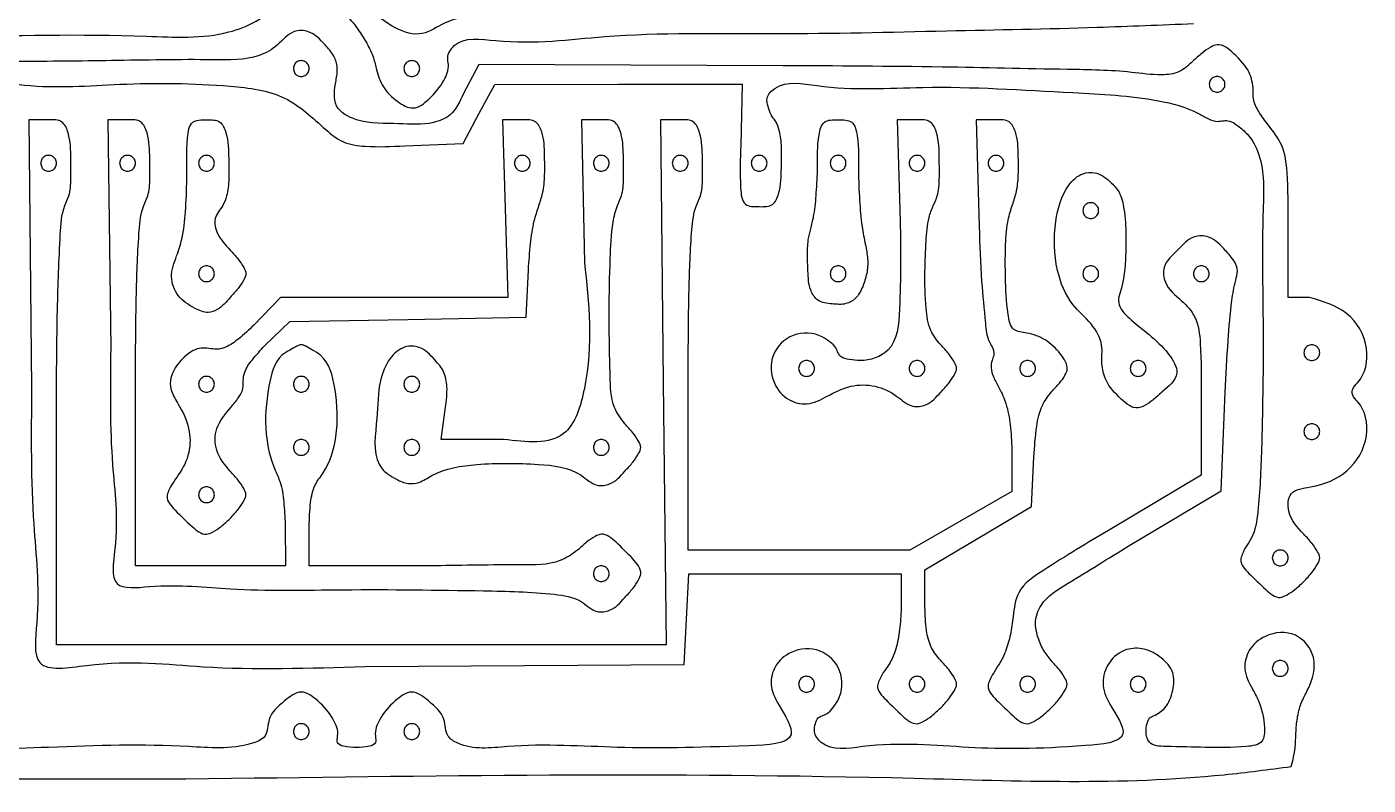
# Model space of a CAD drawing. Extents: x 0.1 to 3.37, y 0.16 to 2.4.
# Drawn here: x 1.481 to 3.368, y 0.164 to 1.232 of the extents above; entities that cross this region are included whole.
import ezdxf

# ---------------------------------------------------------------- set-up
doc = ezdxf.new("R2010")
doc.units = 0
doc.layers.get('0').update_dxf_attribs({"linetype": 'CONTINUOUS'})

msp = doc.modelspace()

# ---------------------------------------------------------------- linework, layer by layer
at = {"color": 7}
for points in [[(1.855702, 1.173224), (1.855702, 1.173224)], [(2.011258, 1.173224), (2.011258, 1.173224)], [(2.544616, 1.177148), (2.116863, 1.178779), (2.094616, 1.137142)], [(2.012408, 1.064371), (2.094591, 1.067668), (2.116813, 1.109305), (2.139035, 1.150941), (2.313292, 1.150975), (2.487549, 1.151008), (2.485514, 1.064897)], [(3.144591, 1.151001), (3.144591, 1.151001)], [(1.511258, 1.101001), (1.48348, 1.101001), (1.487272, 0.723224)], [(2.400147, 1.101001), (2.372369, 1.101001), (2.376371, 0.731557), (2.380373, 0.362112), (1.951371, 0.362112), (1.522369, 0.362112), (1.522369, 0.665446)], [(1.622369, 1.101001), (1.594591, 1.101001), (1.598605, 0.778779)], [(2.177924, 1.101001), (2.150147, 1.101001), (2.153921, 0.976001), (2.157696, 0.851001), (1.997767, 0.851001), (1.837839, 0.851001), (1.799898, 0.811856)], [(2.289035, 1.101001), (2.261258, 1.101001), (2.265473, 0.900375)], [(2.73348, 1.101001), (2.705702, 1.101001), (2.709786, 0.958266)], [(2.844591, 1.101001), (2.816813, 1.101001), (2.820845, 0.951001)], [(1.500147, 1.03989), (1.500147, 1.03989)], [(1.611258, 1.03989), (1.611258, 1.03989)], [(1.722369, 1.03989), (1.722369, 1.03989)], [(2.166813, 1.03989), (2.166813, 1.03989)], [(2.277924, 1.03989), (2.277924, 1.03989)], [(2.389035, 1.03989), (2.389035, 1.03989)], [(2.500147, 1.03989), (2.500147, 1.03989)], [(2.611258, 1.03989), (2.611258, 1.03989)], [(2.722369, 1.03989), (2.722369, 1.03989)], [(2.83348, 1.03989), (2.83348, 1.03989)], [(2.966813, 0.973224), (2.966813, 0.973224)], [(3.285542, 0.851001), (3.255702, 0.851001), (3.255702, 0.955704)], [(1.815106, 0.782681), (1.850561, 0.817044), (2.01702, 0.820134), (2.18348, 0.823224), (2.186445, 0.88989)], [(1.722369, 0.884335), (1.722369, 0.884335)], [(2.611258, 0.884335), (2.611258, 0.884335)], [(2.966813, 0.884335), (2.966813, 0.884335)], [(3.122369, 0.884335), (3.122369, 0.884335)], [(1.766813, 0.851001), (1.766813, 0.851001)], [(2.657018, 0.86612), (2.657018, 0.86612)], [(3.277924, 0.773224), (3.277924, 0.773224)], [(2.566813, 0.751001), (2.566813, 0.751001)], [(2.722369, 0.751001), (2.722369, 0.751001)], [(2.877924, 0.751001), (2.877924, 0.751001)], [(3.03348, 0.751001), (3.03348, 0.751001)], [(1.844238, 0.531557), (1.844591, 0.473224), (1.739035, 0.473224), (1.63348, 0.473224), (1.63348, 0.721001)], [(1.722369, 0.728779), (1.722369, 0.728779)], [(1.855702, 0.728779), (1.855702, 0.728779)], [(2.011258, 0.728779), (2.011258, 0.728779)], [(2.866813, 0.637092), (2.866813, 0.577957), (2.795083, 0.536701), (2.723353, 0.495446), (2.567305, 0.495446), (2.411258, 0.495446), (2.411258, 0.732112)], [(2.766813, 0.717668), (2.766813, 0.717668)], [(3.030702, 0.501078), (3.161258, 0.578779), (3.167141, 0.717668)], [(3.077924, 0.717668), (3.077924, 0.717668)], [(3.13348, 0.710762), (3.13348, 0.600848), (3.002924, 0.523147)], [(2.151566, 0.651001), (2.063887, 0.651001), (2.069974, 0.696378)], [(3.277924, 0.662112), (3.277924, 0.662112)], [(1.855702, 0.63989), (1.855702, 0.63989)], [(2.011258, 0.63989), (2.011258, 0.63989)], [(2.277924, 0.63989), (2.277924, 0.63989)], [(2.7446, 0.41489), (2.744609, 0.467668), (2.8196, 0.512112), (2.894591, 0.556557), (2.897913, 0.626546)], [(2.322369, 0.606557), (2.322369, 0.606557)], [(1.722369, 0.573224), (1.722369, 0.573224)], [(1.766814, 0.53989), (1.766813, 0.53989)], [(2.055702, 0.473224), (1.877924, 0.473224), (1.877924, 0.528779)], [(3.23348, 0.484335), (3.23348, 0.484335)], [(1.956386, 0.331429), (2.405702, 0.334335), (2.409034, 0.398224), (2.412367, 0.462112), (2.561812, 0.462112), (2.711258, 0.462112), (2.710904, 0.409335)], [(2.277924, 0.462112), (2.277924, 0.462112)], [(3.277924, 0.451001), (3.277924, 0.451001)], [(2.322369, 0.428779), (2.322369, 0.428779)], [(3.23348, 0.328779), (3.23348, 0.328779)], [(2.566813, 0.306557), (2.566813, 0.306557)], [(2.722369, 0.306557), (2.722369, 0.306557)], [(2.877924, 0.306557), (2.877924, 0.306557)], [(3.03348, 0.306557), (3.03348, 0.306557)], [(0.155702, 0.274397), (0.155702, 0.173224), (1.704513, 0.173224)], [(2.766813, 0.273224), (2.766813, 0.273224)], [(2.922369, 0.273223), (2.922369, 0.273224)], [(1.855702, 0.23989), (1.855702, 0.23989)], [(2.011258, 0.23989), (2.011258, 0.23989)], [(3.260069, 0.190799), (3.260069, 0.190799)]]:
    msp.add_lwpolyline(points, dxfattribs=at)
for points, knots in [([(2.711258, 2.257853), (2.71125, 2.242803), (2.711239, 2.220333), (2.707206, 2.188417), (2.689072, 2.180864), (2.674784, 2.176779), (2.667136, 2.16353), (2.668515, 2.148443), (2.672155, 2.128972), (2.700792, 2.122234), (2.73348, 2.123892), (2.766167, 2.122234), (2.794805, 2.128972), (2.798445, 2.148443), (2.799824, 2.16353), (2.792175, 2.176779), (2.777882, 2.180867), (2.759659, 2.188448), (2.755943, 2.220887), (2.753503, 2.267863), (2.768542, 2.343993), (2.665484, 2.385956), (2.560641, 2.369314), (2.450694, 2.374376), (2.379584, 2.376017), (2.340875, 2.387654), (2.322089, 2.403543), (2.300418, 2.40354), (2.26917, 2.377209), (2.127528, 2.382869), (1.78343, 2.367535), (1.283146, 2.366607), (0.736053, 2.394489), (0.429649, 2.32897), (0.185307, 2.409662), (0.149823, 2.301597), (0.162627, 2.144038), (0.147833, 1.771715), (0.151596, 1.357832), (0.151747, 1.033303), (0.143469, 0.919187), (0.12583, 0.892392), (0.12722, 0.87237), (0.142845, 0.85065), (0.157404, 0.81808), (0.152835, 0.773252), (0.131041, 0.741015), (0.1108, 0.716836), (0.102126, 0.694549), (0.10508, 0.674821), (0.109267, 0.657064), (0.111316, 0.640953), (0.111842, 0.625781), (0.110885, 0.610113), (0.1107, 0.592515), (0.110477, 0.573224), (0.1107, 0.553933), (0.110885, 0.536335), (0.111842, 0.520667), (0.111316, 0.505494), (0.109266, 0.489384), (0.105082, 0.471629), (0.102114, 0.45189), (0.110861, 0.429646), (0.128221, 0.408211), (0.149735, 0.381358), (0.156142, 0.333073), (0.155874, 0.297362), (0.155702, 0.274397)], [0, 0, 0, 0, 0.046565, 0.069525, 0.086763, 0.101114, 0.11312, 0.12866, 0.146768, 0.16627, 0.207011, 0.247753, 0.267255, 0.285363, 0.300902, 0.312909, 0.327259, 0.344524, 0.36766, 0.41474, 0.497278, 0.556793, 0.704974, 0.821322, 0.884682, 0.91787, 0.940531, 0.955707, 0.978391, 1.057791, 1.355222, 2.038571, 2.560849, 2.938208, 3.088981, 3.122773, 3.255657, 3.566821, 4.236132, 4.493101, 4.550837, 4.57081, 4.586193, 4.607483, 4.650012, 4.690452, 4.736309, 4.764385, 4.785282, 4.805446, 4.82287, 4.840273, 4.853994, 4.868367, 4.887331, 4.906787, 4.926242, 4.945207, 4.959579, 4.973301, 4.990703, 5.008127, 5.028292, 5.049189, 5.077263, 5.111472, 5.149938, 5.219239, 5.219239, 5.219239, 5.219239]), ([(2.28538, 1.251001), (2.245575, 1.250541), (2.182628, 1.249813), (2.109507, 1.249043), (2.066094, 1.238521), (2.037346, 1.216307), (1.995106, 1.229177), (1.965374, 1.254833), (1.94227, 1.283802), (1.90917, 1.296175), (1.874027, 1.295433), (1.840249, 1.294894), (1.811844, 1.288972), (1.793484, 1.271477), (1.76393, 1.250929), (1.691939, 1.253316), (1.63318, 1.251943), (1.592869, 1.251001)], [0, 0, 0, 0, 0.119595, 0.189126, 0.218194, 0.252839, 0.290833, 0.337273, 0.371715, 0.399345, 0.439566, 0.476161, 0.50166, 0.523431, 0.551089, 0.607207, 0.729834, 0.729834, 0.729834, 0.729834]), ([(1.37087, 1.217668), (1.463074, 1.219877), (1.593805, 1.223009), (1.741577, 1.214043), (1.798821, 1.235958), (1.823852, 1.253492), (1.849362, 1.260368), (1.877279, 1.262645), (1.904707, 1.261994), (1.930109, 1.250203), (1.945919, 1.230195), (1.959054, 1.209323), (1.968759, 1.19021), (1.972852, 1.16871), (1.9814, 1.145519), (1.999818, 1.127213), (2.025348, 1.112458), (2.049839, 1.132238), (2.066772, 1.152094), (2.075744, 1.174147), (2.071918, 1.188274), (2.075439, 1.197888), (2.092424, 1.219047), (2.178463, 1.204428), (2.319149, 1.22551), (2.535735, 1.220395), (2.76527, 1.226316), (2.961642, 1.229879), (3.077189, 1.234666), (3.122369, 1.236538)], [0, 0, 0, 0, 0.278169, 0.394402, 0.435396, 0.459224, 0.485455, 0.513255, 0.543487, 0.566524, 0.594616, 0.618315, 0.640948, 0.658098, 0.683975, 0.713056, 0.736748, 0.76198, 0.795618, 0.818921, 0.828125, 0.838159, 0.848285, 0.907269, 1.060383, 1.300959, 1.542197, 1.753522, 1.889208, 1.889208, 1.889208, 1.889208]), ([(2.094616, 1.137142), (2.089754, 1.12624), (2.081203, 1.107066), (2.045422, 1.092695), (2.000243, 1.096972), (1.953707, 1.094065), (1.909312, 1.117488), (1.914698, 1.150925), (1.918968, 1.173944), (1.913071, 1.192345), (1.898134, 1.208777), (1.881627, 1.227033), (1.85197, 1.227473), (1.834665, 1.204711), (1.797594, 1.184305), (1.715674, 1.186605), (1.605209, 1.184138), (1.488741, 1.182974), (1.420125, 1.183074), (1.378776, 1.17283), (1.379866, 1.142355), (1.375294, 1.11013), (1.374671, 1.060172), (1.372473, 1.020945), (1.376097, 0.978579), (1.400091, 0.978951), (1.420403, 0.978298), (1.431138, 1.003722), (1.431175, 1.030477), (1.43208, 1.060428), (1.430073, 1.082894), (1.4244, 1.098481), (1.416086, 1.108014), (1.412945, 1.119043), (1.408945, 1.133191), (1.432216, 1.156221), (1.505689, 1.143739), (1.618048, 1.153512), (1.740145, 1.152601), (1.845514, 1.139721), (1.889902, 1.096677), (1.924827, 1.067266), (1.96492, 1.062042), (1.993979, 1.063467), (2.012408, 1.064371)], [0, 0, 0, 0, 0.03433, 0.060379, 0.108847, 0.168739, 0.20278, 0.238559, 0.256854, 0.273854, 0.29369, 0.323787, 0.343544, 0.373493, 0.403543, 0.468055, 0.61145, 0.741965, 0.808119, 0.830967, 0.850921, 0.887956, 0.934159, 0.995281, 1.019153, 1.038782, 1.057703, 1.075155, 1.1115, 1.14048, 1.164419, 1.178872, 1.189384, 1.201562, 1.213361, 1.230533, 1.286056, 1.420485, 1.575779, 1.654137, 1.726914, 1.756329, 1.788448, 1.844129, 1.844129, 1.844129, 1.844129]), ([(3.255702, 0.955704), (3.255797, 0.979369), (3.255945, 1.016001), (3.250336, 1.065236), (3.229581, 1.090784), (3.214961, 1.111068), (3.205753, 1.128154), (3.207292, 1.147391), (3.20148, 1.171758), (3.182547, 1.191886), (3.161382, 1.20999), (3.144952, 1.202777), (3.133691, 1.194744), (3.119895, 1.18201), (3.103113, 1.166218), (3.071374, 1.162975), (3.019672, 1.170856), (2.916125, 1.172184), (2.752871, 1.176174), (2.619346, 1.176799), (2.544616, 1.177148)], [0, 0, 0, 0, 0.071495, 0.110676, 0.144173, 0.167462, 0.18685, 0.199907, 0.224557, 0.258642, 0.285461, 0.294794, 0.309671, 0.327303, 0.351307, 0.376451, 0.418842, 0.509244, 0.685553, 0.909644, 0.909644, 0.909644, 0.909644]), ([(1.855702, 1.173224), (1.856011, 1.175178), (1.85662, 1.179036), (1.861039, 1.183278), (1.866803, 1.18487), (1.872628, 1.183278), (1.876867, 1.179036), (1.87846, 1.173224), (1.876867, 1.167412), (1.872628, 1.163169), (1.866803, 1.161577), (1.861039, 1.163169), (1.85662, 1.167412), (1.856011, 1.171269), (1.855702, 1.173224)], [0, 0, 0, 0, 0.0058, 0.011445, 0.017245, 0.023046, 0.028691, 0.034491, 0.040291, 0.045936, 0.051736, 0.057537, 0.063182, 0.068982, 0.068982, 0.068982, 0.068982]), ([(2.011258, 1.173224), (2.011566, 1.175178), (2.012175, 1.179036), (2.016595, 1.183278), (2.022358, 1.18487), (2.028183, 1.183278), (2.032423, 1.179036), (2.034016, 1.173224), (2.032423, 1.167412), (2.028183, 1.163169), (2.022358, 1.161577), (2.016595, 1.163169), (2.012175, 1.167412), (2.011566, 1.171269), (2.011258, 1.173224)], [0, 0, 0, 0, 0.0058, 0.011445, 0.017245, 0.023046, 0.028691, 0.034491, 0.040291, 0.045936, 0.051736, 0.057537, 0.063182, 0.068982, 0.068982, 0.068982, 0.068982]), ([(2.485514, 1.064897), (2.484677, 1.046169), (2.483511, 1.020097), (2.487339, 0.978558), (2.511211, 0.978965), (2.531514, 0.978303), (2.54225, 1.00373), (2.542287, 1.030485), (2.543189, 1.060433), (2.541189, 1.082905), (2.535495, 1.098495), (2.527172, 1.108105), (2.524054, 1.119293), (2.520039, 1.133626), (2.544344, 1.158081), (2.625273, 1.140509), (2.760881, 1.151297), (2.922953, 1.140147), (3.052623, 1.134597), (3.117358, 1.117719), (3.142427, 1.102684), (3.154665, 1.097861), (3.164575, 1.099991), (3.175106, 1.09999), (3.186354, 1.09172), (3.202909, 1.077986), (3.223426, 1.038663), (3.217962, 0.93967), (3.221741, 0.803078), (3.219249, 0.65994), (3.215772, 0.566534), (3.209234, 0.51856), (3.196432, 0.500955), (3.19157, 0.490819), (3.186475, 0.476905), (3.204096, 0.458706), (3.220535, 0.443037), (3.240047, 0.425715), (3.255116, 0.432422), (3.266058, 0.440024), (3.27376, 0.447149), (3.277924, 0.451001)], [0, 0, 0, 0, 0.060098, 0.08366, 0.103269, 0.12219, 0.139642, 0.175987, 0.204967, 0.228906, 0.243358, 0.253917, 0.266243, 0.278265, 0.295644, 0.355319, 0.504486, 0.715308, 0.836282, 0.895574, 0.911518, 0.924707, 0.933236, 0.941521, 0.955429, 0.973261, 1.006483, 1.082925, 1.263508, 1.420941, 1.509447, 1.547227, 1.56158, 1.573798, 1.581433, 1.603914, 1.636888, 1.659899, 1.669062, 1.683454, 1.700395, 1.700395, 1.700395, 1.700395]), ([(3.144591, 1.151001), (3.1449, 1.152956), (3.145508, 1.156813), (3.149928, 1.161056), (3.155692, 1.162648), (3.161517, 1.161056), (3.165756, 1.156813), (3.167349, 1.151001), (3.165756, 1.145189), (3.161517, 1.140947), (3.155692, 1.139355), (3.149928, 1.140947), (3.145508, 1.145189), (3.1449, 1.149047), (3.144591, 1.151001)], [0, 0, 0, 0, 0.0058, 0.011445, 0.017245, 0.023046, 0.028691, 0.034491, 0.040291, 0.045936, 0.051736, 0.057537, 0.063182, 0.068982, 0.068982, 0.068982, 0.068982]), ([(1.522369, 0.665446), (1.522393, 0.72171), (1.522433, 0.813345), (1.52634, 0.917622), (1.529458, 0.972611), (1.541843, 0.996574), (1.54293, 1.019477), (1.542392, 1.04925), (1.542209, 1.076087), (1.531564, 1.101442), (1.518206, 1.101152), (1.511258, 1.101001)], [0, 0, 0, 0, 0.168403, 0.274274, 0.315707, 0.330159, 0.354098, 0.383079, 0.419423, 0.436875, 0.455796, 0.455796, 0.455796, 0.455796]), ([(1.63348, 0.721001), (1.633661, 0.766617), (1.63396, 0.841568), (1.636877, 0.927754), (1.641452, 0.97433), (1.652954, 0.996571), (1.654041, 1.019478), (1.653503, 1.049249), (1.65332, 1.076087), (1.642676, 1.101442), (1.629317, 1.101152), (1.622369, 1.101001)], [0, 0, 0, 0, 0.136631, 0.224497, 0.260242, 0.274694, 0.298633, 0.327613, 0.363958, 0.38141, 0.400331, 0.400331, 0.400331, 0.400331]), ([(1.766813, 0.851001), (1.770688, 0.855162), (1.777856, 0.862858), (1.785209, 0.873838), (1.790524, 0.884334), (1.785208, 0.894833), (1.77786, 0.905806), (1.763966, 0.920733), (1.74874, 0.937028), (1.742128, 0.963056), (1.756263, 0.978077), (1.763483, 0.996777), (1.765383, 1.019396), (1.764521, 1.049286), (1.764465, 1.076062), (1.753746, 1.101478), (1.7334, 1.100846), (1.709881, 1.101128), (1.704606, 1.061092), (1.706496, 1.022365), (1.704323, 0.973955), (1.700882, 0.937389), (1.691168, 0.907817), (1.68063, 0.881189), (1.691675, 0.850806), (1.713777, 0.837009), (1.733661, 0.8277), (1.75289, 0.83462), (1.761313, 0.84453), (1.766813, 0.851001)], [0, 0, 0, 0, 0.016941, 0.031333, 0.040496, 0.049659, 0.064052, 0.080992, 0.110267, 0.131405, 0.152904, 0.167357, 0.191296, 0.220276, 0.25662, 0.274073, 0.292994, 0.312581, 0.335789, 0.393619, 0.439692, 0.478461, 0.503422, 0.533353, 0.561605, 0.591363, 0.610506, 0.623867, 0.649018, 0.649018, 0.649018, 0.649018]), ([(2.186445, 0.88989), (2.187341, 0.90213), (2.189031, 0.925198), (2.193123, 0.955421), (2.20081, 0.978628), (2.207823, 0.99982), (2.209937, 1.024302), (2.209096, 1.053321), (2.208829, 1.078628), (2.197578, 1.101466), (2.184749, 1.101163), (2.177924, 1.101001)], [0, 0, 0, 0, 0.036846, 0.069442, 0.091037, 0.110102, 0.136213, 0.164203, 0.196921, 0.213401, 0.232128, 0.232128, 0.232128, 0.232128]), ([(2.322369, 0.606557), (2.326244, 0.610718), (2.333412, 0.618414), (2.340763, 0.629392), (2.346082, 0.639892), (2.340755, 0.650377), (2.333474, 0.661433), (2.319683, 0.675369), (2.302376, 0.700686), (2.301192, 0.757104), (2.29945, 0.825984), (2.301274, 0.898199), (2.303189, 0.948052), (2.310009, 0.977752), (2.319578, 0.996575), (2.320724, 1.019476), (2.320164, 1.04925), (2.319987, 1.076087), (2.309342, 1.101442), (2.295984, 1.101152), (2.289035, 1.101001)], [0, 0, 0, 0, 0.016941, 0.031333, 0.040496, 0.049659, 0.064052, 0.080992, 0.108151, 0.15361, 0.244567, 0.317727, 0.369695, 0.393993, 0.408446, 0.432385, 0.461365, 0.49771, 0.515162, 0.534083, 0.534083, 0.534083, 0.534083]), ([(2.411258, 0.732112), (2.411466, 0.7756), (2.41181, 0.847216), (2.414563, 0.929781), (2.41941, 0.974673), (2.43073, 0.99657), (2.431819, 1.019478), (2.431281, 1.049249), (2.431097, 1.076087), (2.420453, 1.101442), (2.407095, 1.101152), (2.400147, 1.101001)], [0, 0, 0, 0, 0.130278, 0.214546, 0.249152, 0.263604, 0.287543, 0.316523, 0.352868, 0.37032, 0.389241, 0.389241, 0.389241, 0.389241]), ([(2.657018, 0.86612), (2.659165, 0.872234), (2.66358, 0.884812), (2.664774, 0.905176), (2.660327, 0.927081), (2.655016, 0.954535), (2.652427, 0.989078), (2.650212, 1.032312), (2.652104, 1.066775), (2.644763, 1.101427), (2.62239, 1.100766), (2.600604, 1.101537), (2.592293, 1.069631), (2.594179, 1.037882), (2.591859, 0.999982), (2.589717, 0.971539), (2.584618, 0.950454), (2.579802, 0.932287), (2.578917, 0.911621), (2.58009, 0.886952), (2.580787, 0.863732), (2.59361, 0.843738), (2.613787, 0.842009), (2.63225, 0.840129), (2.64912, 0.849548), (2.65419, 0.860184), (2.657018, 0.86612)], [0, 0, 0, 0, 0.019382, 0.039867, 0.06017, 0.086278, 0.123661, 0.164372, 0.213977, 0.234793, 0.25418, 0.273445, 0.293092, 0.338595, 0.374719, 0.405409, 0.424207, 0.439676, 0.461686, 0.485777, 0.514055, 0.530575, 0.551154, 0.570613, 0.585922, 0.605249, 0.605249, 0.605249, 0.605249]), ([(2.766813, 0.717668), (2.770688, 0.721829), (2.777856, 0.729525), (2.785208, 0.740504), (2.790525, 0.751003), (2.785203, 0.761491), (2.777897, 0.772526), (2.764887, 0.785922), (2.749734, 0.805692), (2.744976, 0.842552), (2.744046, 0.884385), (2.745849, 0.927124), (2.748094, 0.958738), (2.755633, 0.979556), (2.763926, 0.996605), (2.765206, 1.019464), (2.764594, 1.049255), (2.764433, 1.076086), (2.753786, 1.101442), (2.740428, 1.101152), (2.73348, 1.101001)], [0, 0, 0, 0, 0.016941, 0.031333, 0.040496, 0.049659, 0.064052, 0.080992, 0.105418, 0.13711, 0.189358, 0.231859, 0.2655, 0.283554, 0.298006, 0.321945, 0.350925, 0.38727, 0.404722, 0.423643, 0.423643, 0.423643, 0.423643]), ([(2.897913, 0.626546), (2.898832, 0.640909), (2.900393, 0.665301), (2.907267, 0.697475), (2.921, 0.716805), (2.9335, 0.729427), (2.94098, 0.739524), (2.947675, 0.753929), (2.934499, 0.774087), (2.915236, 0.792365), (2.891603, 0.801366), (2.865586, 0.803042), (2.859127, 0.839174), (2.857771, 0.875335), (2.857453, 0.919258), (2.859432, 0.95281), (2.866331, 0.978066), (2.874267, 0.99956), (2.876503, 1.024233), (2.875797, 1.053304), (2.875491, 1.078628), (2.864246, 1.101466), (2.851416, 1.101163), (2.844591, 1.101001)], [0, 0, 0, 0, 0.043285, 0.073506, 0.096883, 0.113219, 0.126711, 0.134775, 0.158946, 0.188519, 0.21594, 0.234864, 0.257802, 0.309811, 0.351559, 0.387551, 0.410476, 0.429807, 0.456064, 0.484098, 0.516817, 0.533296, 0.552023, 0.552023, 0.552023, 0.552023]), ([(1.500147, 1.03989), (1.500455, 1.041845), (1.501064, 1.045702), (1.505484, 1.049945), (1.511247, 1.051537), (1.517072, 1.049945), (1.521311, 1.045702), (1.522905, 1.03989), (1.521311, 1.034078), (1.517072, 1.029836), (1.511247, 1.028244), (1.505484, 1.029836), (1.501064, 1.034078), (1.500455, 1.037935), (1.500147, 1.03989)], [0, 0, 0, 0, 0.0058, 0.011445, 0.017245, 0.023046, 0.028691, 0.034491, 0.040291, 0.045936, 0.051736, 0.057537, 0.063182, 0.068982, 0.068982, 0.068982, 0.068982]), ([(1.611258, 1.03989), (1.611566, 1.041845), (1.612175, 1.045702), (1.616595, 1.049945), (1.622358, 1.051537), (1.628183, 1.049945), (1.632423, 1.045702), (1.634016, 1.03989), (1.632423, 1.034078), (1.628183, 1.029836), (1.622358, 1.028244), (1.616595, 1.029836), (1.612175, 1.034078), (1.611566, 1.037935), (1.611258, 1.03989)], [0, 0, 0, 0, 0.0058, 0.011445, 0.017245, 0.023046, 0.028691, 0.034491, 0.040291, 0.045936, 0.051736, 0.057537, 0.063182, 0.068982, 0.068982, 0.068982, 0.068982]), ([(1.722369, 1.03989), (1.722677, 1.041845), (1.723286, 1.045702), (1.727706, 1.049945), (1.73347, 1.051537), (1.739295, 1.049945), (1.743534, 1.045702), (1.745127, 1.03989), (1.743534, 1.034078), (1.739295, 1.029836), (1.73347, 1.028244), (1.727706, 1.029836), (1.723286, 1.034078), (1.722677, 1.037935), (1.722369, 1.03989)], [0, 0, 0, 0, 0.0058, 0.011445, 0.017245, 0.023046, 0.028691, 0.034491, 0.040291, 0.045936, 0.051736, 0.057537, 0.063182, 0.068982, 0.068982, 0.068982, 0.068982]), ([(2.166813, 1.03989), (2.167122, 1.041845), (2.167731, 1.045702), (2.17215, 1.049945), (2.177914, 1.051537), (2.183739, 1.049945), (2.187978, 1.045702), (2.189571, 1.03989), (2.187978, 1.034078), (2.183739, 1.029836), (2.177914, 1.028244), (2.17215, 1.029836), (2.167731, 1.034078), (2.167122, 1.037935), (2.166813, 1.03989)], [0, 0, 0, 0, 0.0058, 0.011445, 0.017245, 0.023046, 0.028691, 0.034491, 0.040291, 0.045936, 0.051736, 0.057537, 0.063182, 0.068982, 0.068982, 0.068982, 0.068982]), ([(2.277924, 1.03989), (2.278233, 1.041845), (2.278842, 1.045702), (2.283261, 1.049945), (2.289025, 1.051537), (2.29485, 1.049945), (2.299089, 1.045702), (2.300682, 1.03989), (2.299089, 1.034078), (2.29485, 1.029836), (2.289025, 1.028244), (2.283261, 1.029836), (2.278842, 1.034078), (2.278233, 1.037935), (2.277924, 1.03989)], [0, 0, 0, 0, 0.0058, 0.011445, 0.017245, 0.023046, 0.028691, 0.034491, 0.040291, 0.045936, 0.051736, 0.057537, 0.063182, 0.068982, 0.068982, 0.068982, 0.068982]), ([(2.389035, 1.03989), (2.389344, 1.041845), (2.389953, 1.045702), (2.394373, 1.049945), (2.400136, 1.051537), (2.405961, 1.049945), (2.4102, 1.045702), (2.411794, 1.03989), (2.4102, 1.034078), (2.405961, 1.029836), (2.400136, 1.028244), (2.394373, 1.029836), (2.389953, 1.034078), (2.389344, 1.037935), (2.389035, 1.03989)], [0, 0, 0, 0, 0.0058, 0.011445, 0.017245, 0.023046, 0.028691, 0.034491, 0.040291, 0.045936, 0.051736, 0.057537, 0.063182, 0.068982, 0.068982, 0.068982, 0.068982]), ([(2.500147, 1.03989), (2.500455, 1.041845), (2.501064, 1.045702), (2.505484, 1.049945), (2.511247, 1.051537), (2.517072, 1.049945), (2.521311, 1.045702), (2.522905, 1.03989), (2.521311, 1.034078), (2.517072, 1.029836), (2.511247, 1.028244), (2.505484, 1.029836), (2.501064, 1.034078), (2.500455, 1.037935), (2.500147, 1.03989)], [0, 0, 0, 0, 0.0058, 0.011445, 0.017245, 0.023046, 0.028691, 0.034491, 0.040291, 0.045936, 0.051736, 0.057537, 0.063182, 0.068982, 0.068982, 0.068982, 0.068982]), ([(2.611258, 1.03989), (2.611566, 1.041845), (2.612175, 1.045702), (2.616595, 1.049945), (2.622358, 1.051537), (2.628183, 1.049945), (2.632423, 1.045702), (2.634016, 1.03989), (2.632423, 1.034078), (2.628183, 1.029836), (2.622358, 1.028244), (2.616595, 1.029836), (2.612175, 1.034078), (2.611566, 1.037935), (2.611258, 1.03989)], [0, 0, 0, 0, 0.0058, 0.011445, 0.017245, 0.023046, 0.028691, 0.034491, 0.040291, 0.045936, 0.051736, 0.057537, 0.063182, 0.068982, 0.068982, 0.068982, 0.068982]), ([(2.722369, 1.03989), (2.722677, 1.041845), (2.723286, 1.045702), (2.727706, 1.049945), (2.73347, 1.051537), (2.739295, 1.049945), (2.743534, 1.045702), (2.745127, 1.03989), (2.743534, 1.034078), (2.739295, 1.029836), (2.73347, 1.028244), (2.727706, 1.029836), (2.723286, 1.034078), (2.722677, 1.037935), (2.722369, 1.03989)], [0, 0, 0, 0, 0.0058, 0.011445, 0.017245, 0.023046, 0.028691, 0.034491, 0.040291, 0.045936, 0.051736, 0.057537, 0.063182, 0.068982, 0.068982, 0.068982, 0.068982]), ([(2.83348, 1.03989), (2.833788, 1.041845), (2.834397, 1.045702), (2.838817, 1.049945), (2.844581, 1.051537), (2.850406, 1.049945), (2.854645, 1.045702), (2.856238, 1.03989), (2.854645, 1.034078), (2.850406, 1.029836), (2.844581, 1.028244), (2.838817, 1.029836), (2.834397, 1.034078), (2.833788, 1.037935), (2.83348, 1.03989)], [0, 0, 0, 0, 0.0058, 0.011445, 0.017245, 0.023046, 0.028691, 0.034491, 0.040291, 0.045936, 0.051736, 0.057537, 0.063182, 0.068982, 0.068982, 0.068982, 0.068982]), ([(3.077924, 0.717668), (3.088019, 0.726079), (3.106895, 0.741807), (3.078263, 0.788216), (3.045745, 0.808145), (3.020687, 0.832733), (3.015304, 0.8469), (3.020562, 0.861326), (3.025227, 0.880641), (3.027127, 0.907321), (3.027788, 0.940089), (3.026007, 0.971252), (3.020352, 0.998514), (3.004395, 1.015541), (2.987075, 1.028368), (2.963056, 1.026347), (2.938352, 1.002723), (2.925212, 0.953148), (2.926203, 0.894072), (2.946957, 0.84252), (2.979064, 0.816422), (2.996081, 0.786636), (2.992078, 0.758541), (2.998815, 0.730118), (3.017869, 0.710126), (3.038859, 0.692103), (3.055112, 0.699025), (3.06606, 0.706713), (3.073761, 0.713824), (3.077924, 0.717668)], [0, 0, 0, 0, 0.034156, 0.063872, 0.138611, 0.155143, 0.1681, 0.181193, 0.199588, 0.228139, 0.260953, 0.29779, 0.322514, 0.341544, 0.366839, 0.383739, 0.409179, 0.463382, 0.532357, 0.585113, 0.622533, 0.656024, 0.681409, 0.705904, 0.739976, 0.766707, 0.775869, 0.790262, 0.807203, 0.807203, 0.807203, 0.807203]), ([(2.966813, 0.973224), (2.967122, 0.975178), (2.967731, 0.979036), (2.97215, 0.983278), (2.977914, 0.98487), (2.983739, 0.983278), (2.987978, 0.979036), (2.989571, 0.973224), (2.987978, 0.967412), (2.983739, 0.963169), (2.977914, 0.961577), (2.97215, 0.963169), (2.967731, 0.967412), (2.967122, 0.971269), (2.966813, 0.973224)], [0, 0, 0, 0, 0.0058, 0.011445, 0.017245, 0.023046, 0.028691, 0.034491, 0.040291, 0.045936, 0.051736, 0.057537, 0.063182, 0.068982, 0.068982, 0.068982, 0.068982]), ([(2.709786, 0.958266), (2.710313, 0.918632), (2.711097, 0.859636), (2.705037, 0.774744), (2.661724, 0.760347), (2.639493, 0.763189), (2.627394, 0.765496), (2.621799, 0.772874), (2.619576, 0.78143), (2.610761, 0.788571), (2.593154, 0.801376), (2.557459, 0.803514), (2.525275, 0.771693), (2.528101, 0.730916), (2.550251, 0.705407), (2.580385, 0.697885), (2.608841, 0.712924), (2.638694, 0.728512), (2.675059, 0.728321), (2.703748, 0.714769), (2.723694, 0.695499), (2.749996, 0.698576), (2.760414, 0.710403), (2.766813, 0.717668)], [0, 0, 0, 0, 0.123608, 0.183995, 0.22502, 0.240932, 0.252871, 0.259781, 0.267442, 0.278832, 0.292283, 0.333307, 0.372505, 0.413272, 0.442798, 0.468948, 0.499369, 0.535775, 0.569634, 0.603481, 0.630014, 0.647672, 0.675794, 0.675794, 0.675794, 0.675794]), ([(2.820845, 0.951001), (2.821669, 0.925097), (2.82312, 0.879484), (2.828757, 0.825718), (2.831754, 0.792554), (2.840731, 0.779612), (2.842179, 0.770191), (2.838507, 0.761705), (2.836819, 0.750752), (2.841191, 0.737192), (2.85051, 0.72146), (2.860173, 0.69957), (2.865482, 0.670275), (2.866352, 0.648581), (2.866813, 0.637092)], [0, 0, 0, 0, 0.077472, 0.136417, 0.164375, 0.173874, 0.18311, 0.191356, 0.201223, 0.215696, 0.232809, 0.256301, 0.286942, 0.321433, 0.321433, 0.321433, 0.321433]), ([(3.167141, 0.717668), (3.168393, 0.741826), (3.170624, 0.784884), (3.174997, 0.837675), (3.179957, 0.87), (3.186061, 0.888517), (3.179556, 0.903917), (3.165185, 0.919404), (3.148701, 0.937974), (3.118805, 0.938534), (3.100708, 0.916858), (3.078249, 0.898151), (3.081504, 0.865985), (3.105206, 0.848199), (3.128972, 0.822612), (3.133768, 0.773058), (3.133595, 0.735673), (3.13348, 0.710762)], [0, 0, 0, 0, 0.072626, 0.129448, 0.158327, 0.171494, 0.186039, 0.205225, 0.236012, 0.255917, 0.28595, 0.316795, 0.337825, 0.37231, 0.402001, 0.439845, 0.515433, 0.515433, 0.515433, 0.515433]), ([(1.722369, 0.884335), (1.722677, 0.886289), (1.723286, 0.890147), (1.727706, 0.894389), (1.73347, 0.895981), (1.739295, 0.894389), (1.743534, 0.890147), (1.745127, 0.884335), (1.743534, 0.878523), (1.739295, 0.87428), (1.73347, 0.872688), (1.727706, 0.87428), (1.723286, 0.878523), (1.722677, 0.88238), (1.722369, 0.884335)], [0, 0, 0, 0, 0.0058, 0.011445, 0.017245, 0.023046, 0.028691, 0.034491, 0.040291, 0.045936, 0.051736, 0.057537, 0.063182, 0.068982, 0.068982, 0.068982, 0.068982]), ([(2.265473, 0.900375), (2.271592, 0.843293), (2.280127, 0.763666), (2.242983, 0.640717), (2.183933, 0.64736), (2.151566, 0.651001)], [0, 0, 0, 0, 0.177357, 0.247406, 0.332377, 0.332377, 0.332377, 0.332377]), ([(2.611258, 0.884335), (2.611566, 0.886289), (2.612175, 0.890147), (2.616595, 0.894389), (2.622358, 0.895981), (2.628183, 0.894389), (2.632423, 0.890147), (2.634016, 0.884335), (2.632423, 0.878523), (2.628183, 0.87428), (2.622358, 0.872688), (2.616595, 0.87428), (2.612175, 0.878523), (2.611566, 0.88238), (2.611258, 0.884335)], [0, 0, 0, 0, 0.0058, 0.011445, 0.017245, 0.023046, 0.028691, 0.034491, 0.040291, 0.045936, 0.051736, 0.057537, 0.063182, 0.068982, 0.068982, 0.068982, 0.068982]), ([(2.966813, 0.884335), (2.967122, 0.886289), (2.967731, 0.890147), (2.97215, 0.894389), (2.977914, 0.895981), (2.983739, 0.894389), (2.987978, 0.890147), (2.989571, 0.884335), (2.987978, 0.878523), (2.983739, 0.87428), (2.977914, 0.872688), (2.97215, 0.87428), (2.967731, 0.878523), (2.967122, 0.88238), (2.966813, 0.884335)], [0, 0, 0, 0, 0.0058, 0.011445, 0.017245, 0.023046, 0.028691, 0.034491, 0.040291, 0.045936, 0.051736, 0.057537, 0.063182, 0.068982, 0.068982, 0.068982, 0.068982]), ([(3.122369, 0.884335), (3.122677, 0.886289), (3.123286, 0.890147), (3.127706, 0.894389), (3.13347, 0.895981), (3.139295, 0.894389), (3.143534, 0.890147), (3.145127, 0.884335), (3.143534, 0.878523), (3.139295, 0.87428), (3.13347, 0.872688), (3.127706, 0.87428), (3.123286, 0.878523), (3.122677, 0.88238), (3.122369, 0.884335)], [0, 0, 0, 0, 0.0058, 0.011445, 0.017245, 0.023046, 0.028691, 0.034491, 0.040291, 0.045936, 0.051736, 0.057537, 0.063182, 0.068982, 0.068982, 0.068982, 0.068982]), ([(3.277924, 0.451001), (3.281799, 0.455162), (3.288967, 0.462858), (3.29632, 0.473838), (3.301635, 0.484335), (3.296322, 0.494832), (3.288954, 0.505812), (3.27305, 0.523002), (3.253856, 0.542741), (3.255999, 0.580432), (3.298569, 0.584558), (3.34195, 0.601721), (3.37242, 0.652677), (3.363855, 0.695924), (3.345664, 0.711835), (3.345664, 0.7235), (3.363911, 0.739474), (3.372495, 0.782726), (3.342003, 0.834812), (3.304416, 0.845589), (3.285542, 0.851001)], [0, 0, 0, 0, 0.016941, 0.031333, 0.040496, 0.049659, 0.064052, 0.080992, 0.119645, 0.144459, 0.173168, 0.229429, 0.28593, 0.335302, 0.346825, 0.355055, 0.366578, 0.416175, 0.472868, 0.530055, 0.530055, 0.530055, 0.530055]), ([(1.799898, 0.811856), (1.793029, 0.805415), (1.780754, 0.793905), (1.763591, 0.780928), (1.744661, 0.776618), (1.724997, 0.782941), (1.702725, 0.769564), (1.688718, 0.752566), (1.681326, 0.73413), (1.683884, 0.716388), (1.697173, 0.696043), (1.710573, 0.66832), (1.711205, 0.631812), (1.698288, 0.606698), (1.686119, 0.590312), (1.680652, 0.580214), (1.675246, 0.566171), (1.692906, 0.547722), (1.709331, 0.531935), (1.728909, 0.514598), (1.744004, 0.521309), (1.754948, 0.528914), (1.762649, 0.536038), (1.766814, 0.53989)], [0, 0, 0, 0, 0.028345, 0.050658, 0.063302, 0.085199, 0.108801, 0.135131, 0.151305, 0.166631, 0.186687, 0.223711, 0.257746, 0.291742, 0.306364, 0.318808, 0.326618, 0.349258, 0.382275, 0.405376, 0.414539, 0.428932, 0.445873, 0.445873, 0.445873, 0.445873]), ([(1.598605, 0.778779), (1.597974, 0.722789), (1.596886, 0.626108), (1.611661, 0.528638), (1.595273, 0.437323), (1.683968, 0.449085), (1.777967, 0.436979), (1.940272, 0.440693), (2.091086, 0.438811), (2.202202, 0.436554), (2.258554, 0.428456), (2.279179, 0.406422), (2.305577, 0.409755), (2.315979, 0.42154), (2.322369, 0.428779)], [0, 0, 0, 0, 0.163469, 0.282268, 0.330718, 0.376347, 0.490709, 0.649173, 0.846618, 0.946705, 0.985476, 1.012009, 1.029666, 1.057788, 1.057788, 1.057788, 1.057788]), ([(1.766813, 0.53989), (1.770688, 0.544051), (1.777856, 0.551747), (1.785208, 0.562726), (1.790525, 0.573225), (1.785206, 0.583715), (1.777875, 0.594737), (1.76255, 0.610768), (1.744774, 0.633068), (1.74509, 0.669713), (1.763832, 0.691858), (1.778362, 0.70877), (1.785843, 0.721753), (1.784759, 0.734448), (1.787032, 0.748923), (1.798844, 0.765143), (1.809294, 0.776413), (1.815106, 0.782681)], [0, 0, 0, 0, 0.016941, 0.031333, 0.040496, 0.049659, 0.064052, 0.080992, 0.116037, 0.146439, 0.182101, 0.199515, 0.214401, 0.224857, 0.237028, 0.257599, 0.283377, 0.283377, 0.283377, 0.283377]), ([(1.877924, 0.528779), (1.878278, 0.539928), (1.8789, 0.559538), (1.883997, 0.586382), (1.905502, 0.612342), (1.919715, 0.659853), (1.917265, 0.7161), (1.905303, 0.763555), (1.883383, 0.776717), (1.8746, 0.781616), (1.866814, 0.785344), (1.859024, 0.781617), (1.850258, 0.776709), (1.829096, 0.764179), (1.818861, 0.718006), (1.813551, 0.663913), (1.8249, 0.61803), (1.839184, 0.588299), (1.842722, 0.56205), (1.84371, 0.542164), (1.844238, 0.531557)], [0, 0, 0, 0, 0.033625, 0.059144, 0.079535, 0.133181, 0.201952, 0.252251, 0.265652, 0.276747, 0.283299, 0.289852, 0.300947, 0.314348, 0.361535, 0.429043, 0.48123, 0.499734, 0.527672, 0.559607, 0.559607, 0.559607, 0.559607]), ([(2.069974, 0.696378), (2.071178, 0.706092), (2.073247, 0.722774), (2.068847, 0.7471), (2.053233, 0.765003), (2.03666, 0.782474), (2.009617, 0.783328), (1.988157, 0.764198), (1.974493, 0.727725), (1.974857, 0.677502), (1.966473, 0.632337), (1.981119, 0.60806), (1.989864, 0.601714), (2.001636, 0.594192), (2.016209, 0.587758), (2.034613, 0.589902), (2.0626, 0.609716), (2.121707, 0.618356), (2.19132, 0.617655), (2.252397, 0.611506), (2.279217, 0.584296), (2.305563, 0.587498), (2.315974, 0.599304), (2.322369, 0.606557)], [0, 0, 0, 0, 0.02938, 0.050454, 0.071319, 0.099956, 0.118926, 0.146045, 0.179798, 0.232921, 0.298686, 0.305438, 0.316702, 0.330485, 0.347721, 0.363131, 0.383557, 0.448893, 0.535379, 0.597466, 0.623999, 0.641657, 0.669779, 0.669779, 0.669779, 0.669779]), ([(3.277924, 0.773224), (3.278233, 0.775178), (3.278842, 0.779036), (3.283261, 0.783278), (3.289025, 0.78487), (3.29485, 0.783278), (3.299089, 0.779036), (3.300682, 0.773224), (3.299089, 0.767412), (3.29485, 0.763169), (3.289025, 0.761577), (3.283261, 0.763169), (3.278842, 0.767412), (3.278233, 0.771269), (3.277924, 0.773224)], [0, 0, 0, 0, 0.0058, 0.011445, 0.017245, 0.023046, 0.028691, 0.034491, 0.040291, 0.045936, 0.051736, 0.057537, 0.063182, 0.068982, 0.068982, 0.068982, 0.068982]), ([(2.566813, 0.751001), (2.567122, 0.752956), (2.567731, 0.756813), (2.57215, 0.761056), (2.577914, 0.762648), (2.583739, 0.761056), (2.587978, 0.756813), (2.589571, 0.751001), (2.587978, 0.745189), (2.583739, 0.740947), (2.577914, 0.739355), (2.57215, 0.740947), (2.567731, 0.745189), (2.567122, 0.749047), (2.566813, 0.751001)], [0, 0, 0, 0, 0.0058, 0.011445, 0.017245, 0.023046, 0.028691, 0.034491, 0.040291, 0.045936, 0.051736, 0.057537, 0.063182, 0.068982, 0.068982, 0.068982, 0.068982]), ([(2.722369, 0.751001), (2.722677, 0.752956), (2.723286, 0.756813), (2.727706, 0.761056), (2.73347, 0.762648), (2.739295, 0.761056), (2.743534, 0.756813), (2.745127, 0.751001), (2.743534, 0.745189), (2.739295, 0.740947), (2.73347, 0.739355), (2.727706, 0.740947), (2.723286, 0.745189), (2.722677, 0.749047), (2.722369, 0.751001)], [0, 0, 0, 0, 0.0058, 0.011445, 0.017245, 0.023046, 0.028691, 0.034491, 0.040291, 0.045936, 0.051736, 0.057537, 0.063182, 0.068982, 0.068982, 0.068982, 0.068982]), ([(2.877924, 0.751001), (2.878233, 0.752956), (2.878842, 0.756813), (2.883261, 0.761056), (2.889025, 0.762648), (2.89485, 0.761056), (2.899089, 0.756813), (2.900682, 0.751001), (2.899089, 0.745189), (2.89485, 0.740947), (2.889025, 0.739355), (2.883261, 0.740947), (2.878842, 0.745189), (2.878233, 0.749047), (2.877924, 0.751001)], [0, 0, 0, 0, 0.0058, 0.011445, 0.017245, 0.023046, 0.028691, 0.034491, 0.040291, 0.045936, 0.051736, 0.057537, 0.063182, 0.068982, 0.068982, 0.068982, 0.068982]), ([(3.03348, 0.751001), (3.033788, 0.752956), (3.034397, 0.756813), (3.038817, 0.761056), (3.044581, 0.762648), (3.050406, 0.761056), (3.054645, 0.756813), (3.056238, 0.751001), (3.054645, 0.745189), (3.050406, 0.740947), (3.044581, 0.739355), (3.038817, 0.740947), (3.034397, 0.745189), (3.033788, 0.749047), (3.03348, 0.751001)], [0, 0, 0, 0, 0.0058, 0.011445, 0.017245, 0.023046, 0.028691, 0.034491, 0.040291, 0.045936, 0.051736, 0.057537, 0.063182, 0.068982, 0.068982, 0.068982, 0.068982]), ([(1.722369, 0.728779), (1.722677, 0.730734), (1.723286, 0.734591), (1.727706, 0.738834), (1.73347, 0.740426), (1.739295, 0.738834), (1.743534, 0.734591), (1.745127, 0.728779), (1.743534, 0.722967), (1.739295, 0.718725), (1.73347, 0.717133), (1.727706, 0.718725), (1.723286, 0.722967), (1.722677, 0.726824), (1.722369, 0.728779)], [0, 0, 0, 0, 0.0058, 0.011445, 0.017245, 0.023046, 0.028691, 0.034491, 0.040291, 0.045936, 0.051736, 0.057537, 0.063182, 0.068982, 0.068982, 0.068982, 0.068982]), ([(1.855702, 0.728779), (1.856011, 0.730734), (1.85662, 0.734591), (1.861039, 0.738834), (1.866803, 0.740426), (1.872628, 0.738834), (1.876867, 0.734591), (1.87846, 0.728779), (1.876867, 0.722967), (1.872628, 0.718725), (1.866803, 0.717133), (1.861039, 0.718725), (1.85662, 0.722967), (1.856011, 0.726824), (1.855702, 0.728779)], [0, 0, 0, 0, 0.0058, 0.011445, 0.017245, 0.023046, 0.028691, 0.034491, 0.040291, 0.045936, 0.051736, 0.057537, 0.063182, 0.068982, 0.068982, 0.068982, 0.068982]), ([(2.011258, 0.728779), (2.011566, 0.730734), (2.012175, 0.734591), (2.016595, 0.738834), (2.022358, 0.740426), (2.028183, 0.738834), (2.032423, 0.734591), (2.034016, 0.728779), (2.032423, 0.722967), (2.028183, 0.718725), (2.022358, 0.717133), (2.016595, 0.718725), (2.012175, 0.722967), (2.011566, 0.726824), (2.011258, 0.728779)], [0, 0, 0, 0, 0.0058, 0.011445, 0.017245, 0.023046, 0.028691, 0.034491, 0.040291, 0.045936, 0.051736, 0.057537, 0.063182, 0.068982, 0.068982, 0.068982, 0.068982]), ([(1.487272, 0.723224), (1.48672, 0.657766), (1.485766, 0.544849), (1.500896, 0.429865), (1.485735, 0.319903), (1.610231, 0.343596), (1.743891, 0.32507), (1.878334, 0.329093), (1.956386, 0.331429)], [0, 0, 0, 0, 0.191471, 0.330296, 0.386512, 0.452229, 0.616537, 0.843956, 0.843956, 0.843956, 0.843956]), ([(3.277924, 0.662112), (3.278233, 0.664067), (3.278842, 0.667924), (3.283261, 0.672167), (3.289025, 0.673759), (3.29485, 0.672167), (3.299089, 0.667924), (3.300682, 0.662112), (3.299089, 0.6563), (3.29485, 0.652058), (3.289025, 0.650466), (3.283261, 0.652058), (3.278842, 0.6563), (3.278233, 0.660158), (3.277924, 0.662112)], [0, 0, 0, 0, 0.0058, 0.011445, 0.017245, 0.023046, 0.028691, 0.034491, 0.040291, 0.045936, 0.051736, 0.057537, 0.063182, 0.068982, 0.068982, 0.068982, 0.068982]), ([(1.855702, 0.63989), (1.856011, 0.641845), (1.85662, 0.645702), (1.861039, 0.649945), (1.866803, 0.651537), (1.872628, 0.649945), (1.876867, 0.645702), (1.87846, 0.63989), (1.876867, 0.634078), (1.872628, 0.629836), (1.866803, 0.628244), (1.861039, 0.629836), (1.85662, 0.634078), (1.856011, 0.637935), (1.855702, 0.63989)], [0, 0, 0, 0, 0.0058, 0.011445, 0.017245, 0.023046, 0.028691, 0.034491, 0.040291, 0.045936, 0.051736, 0.057537, 0.063182, 0.068982, 0.068982, 0.068982, 0.068982]), ([(2.011258, 0.63989), (2.011566, 0.641845), (2.012175, 0.645702), (2.016595, 0.649945), (2.022358, 0.651537), (2.028183, 0.649945), (2.032423, 0.645702), (2.034016, 0.63989), (2.032423, 0.634078), (2.028183, 0.629836), (2.022358, 0.628244), (2.016595, 0.629836), (2.012175, 0.634078), (2.011566, 0.637935), (2.011258, 0.63989)], [0, 0, 0, 0, 0.0058, 0.011445, 0.017245, 0.023046, 0.028691, 0.034491, 0.040291, 0.045936, 0.051736, 0.057537, 0.063182, 0.068982, 0.068982, 0.068982, 0.068982]), ([(2.277924, 0.63989), (2.278233, 0.641845), (2.278842, 0.645702), (2.283261, 0.649945), (2.289025, 0.651537), (2.29485, 0.649945), (2.299089, 0.645702), (2.300682, 0.63989), (2.299089, 0.634078), (2.29485, 0.629836), (2.289025, 0.628244), (2.283261, 0.629836), (2.278842, 0.634078), (2.278233, 0.637935), (2.277924, 0.63989)], [0, 0, 0, 0, 0.0058, 0.011445, 0.017245, 0.023046, 0.028691, 0.034491, 0.040291, 0.045936, 0.051736, 0.057537, 0.063182, 0.068982, 0.068982, 0.068982, 0.068982]), ([(1.722369, 0.573224), (1.722677, 0.575178), (1.723286, 0.579036), (1.727706, 0.583278), (1.73347, 0.58487), (1.739295, 0.583278), (1.743534, 0.579036), (1.745127, 0.573224), (1.743534, 0.567412), (1.739295, 0.563169), (1.73347, 0.561577), (1.727706, 0.563169), (1.723286, 0.567412), (1.722677, 0.571269), (1.722369, 0.573224)], [0, 0, 0, 0, 0.0058, 0.011445, 0.017245, 0.023046, 0.028691, 0.034491, 0.040291, 0.045936, 0.051736, 0.057537, 0.063182, 0.068982, 0.068982, 0.068982, 0.068982]), ([(2.322369, 0.428779), (2.326219, 0.432943), (2.333342, 0.440644), (2.340961, 0.451591), (2.347697, 0.466845), (2.330273, 0.486777), (2.313702, 0.503347), (2.293761, 0.520781), (2.278525, 0.514027), (2.26749, 0.506497), (2.253228, 0.492303), (2.223647, 0.473896), (2.153186, 0.475011), (2.095221, 0.473948), (2.055702, 0.473224)], [0, 0, 0, 0, 0.016941, 0.031333, 0.040496, 0.064127, 0.097427, 0.121058, 0.130221, 0.144614, 0.161555, 0.190349, 0.246247, 0.366006, 0.366006, 0.366006, 0.366006]), ([(3.002924, 0.523147), (2.973069, 0.505232), (2.929943, 0.479353), (2.873215, 0.44216), (2.869316, 0.40443), (2.865437, 0.376791), (2.859085, 0.354259), (2.850536, 0.336425), (2.841442, 0.323576), (2.836191, 0.313231), (2.830831, 0.299185), (2.84857, 0.280916), (2.864973, 0.265262), (2.884492, 0.247937), (2.89956, 0.254644), (2.910503, 0.262246), (2.918205, 0.269371), (2.922369, 0.273223)], [0, 0, 0, 0, 0.106911, 0.154431, 0.188912, 0.214341, 0.239184, 0.258546, 0.27347, 0.286079, 0.293847, 0.316329, 0.349302, 0.372314, 0.381476, 0.395869, 0.41281, 0.41281, 0.41281, 0.41281]), ([(2.922369, 0.273224), (2.926244, 0.277384), (2.933412, 0.28508), (2.940763, 0.296059), (2.946081, 0.306558), (2.940755, 0.317046), (2.93347, 0.328083), (2.921617, 0.340175), (2.910145, 0.355297), (2.902861, 0.373472), (2.89812, 0.395142), (2.909113, 0.426432), (2.960998, 0.457788), (3.002579, 0.483612), (3.030702, 0.501078)], [0, 0, 0, 0, 0.016941, 0.031333, 0.040496, 0.049659, 0.064052, 0.080992, 0.100023, 0.120622, 0.139346, 0.165436, 0.213533, 0.314049, 0.314049, 0.314049, 0.314049]), ([(3.23348, 0.484335), (3.233788, 0.486289), (3.234397, 0.490147), (3.238817, 0.494389), (3.244581, 0.495981), (3.250406, 0.494389), (3.254645, 0.490147), (3.256238, 0.484335), (3.254645, 0.478523), (3.250406, 0.47428), (3.244581, 0.472688), (3.238817, 0.47428), (3.234397, 0.478523), (3.233788, 0.48238), (3.23348, 0.484335)], [0, 0, 0, 0, 0.0058, 0.011445, 0.017245, 0.023046, 0.028691, 0.034491, 0.040291, 0.045936, 0.051736, 0.057537, 0.063182, 0.068982, 0.068982, 0.068982, 0.068982]), ([(2.277924, 0.462112), (2.278233, 0.464067), (2.278842, 0.467924), (2.283261, 0.472167), (2.289025, 0.473759), (2.29485, 0.472167), (2.299089, 0.467924), (2.300682, 0.462112), (2.299089, 0.4563), (2.29485, 0.452058), (2.289025, 0.450466), (2.283261, 0.452058), (2.278842, 0.4563), (2.278233, 0.460158), (2.277924, 0.462112)], [0, 0, 0, 0, 0.0058, 0.011445, 0.017245, 0.023046, 0.028691, 0.034491, 0.040291, 0.045936, 0.051736, 0.057537, 0.063182, 0.068982, 0.068982, 0.068982, 0.068982]), ([(2.710904, 0.409335), (2.710356, 0.399463), (2.7093, 0.380474), (2.704047, 0.355235), (2.695786, 0.336112), (2.686058, 0.323672), (2.68066, 0.313543), (2.675239, 0.299507), (2.692909, 0.281054), (2.70933, 0.265268), (2.728909, 0.247931), (2.744004, 0.254642), (2.754947, 0.262247), (2.762649, 0.269372), (2.766813, 0.273224)], [0, 0, 0, 0, 0.029638, 0.057011, 0.076905, 0.091528, 0.103972, 0.111782, 0.134422, 0.167439, 0.19054, 0.199703, 0.214096, 0.231036, 0.231036, 0.231036, 0.231036]), ([(2.766813, 0.273224), (2.770688, 0.277384), (2.777856, 0.28508), (2.785208, 0.296059), (2.790525, 0.306558), (2.785202, 0.317047), (2.777899, 0.328077), (2.765389, 0.340971), (2.752048, 0.35812), (2.745335, 0.384636), (2.744866, 0.403952), (2.7446, 0.41489)], [0, 0, 0, 0, 0.016941, 0.031333, 0.040496, 0.049659, 0.064052, 0.080992, 0.103209, 0.128365, 0.161207, 0.161207, 0.161207, 0.161207]), ([(3.260069, 0.190799), (3.261297, 0.195228), (3.264152, 0.205529), (3.266233, 0.222473), (3.266553, 0.241619), (3.268672, 0.261883), (3.274113, 0.281976), (3.288297, 0.306789), (3.298906, 0.343576), (3.26812, 0.382726), (3.225478, 0.379088), (3.199332, 0.356843), (3.191349, 0.32651), (3.203602, 0.303044), (3.214749, 0.282888), (3.22043, 0.264258), (3.222863, 0.245866), (3.222462, 0.221782), (3.182819, 0.216691), (3.139913, 0.217701), (3.09645, 0.218474), (3.059378, 0.219697), (3.054809, 0.238847), (3.056661, 0.250117), (3.059632, 0.259281), (3.070774, 0.26375), (3.085943, 0.273643), (3.094358, 0.297028), (3.096436, 0.324314), (3.077798, 0.3453), (3.054459, 0.357702), (3.02537, 0.357573), (3.00143, 0.338863), (2.991861, 0.30709), (3.004575, 0.275069), (3.041126, 0.225929), (2.916185, 0.21505), (2.815305, 0.214801), (2.690892, 0.226908), (2.607303, 0.210703), (2.587181, 0.237514), (2.590122, 0.250228), (2.592964, 0.259192), (2.600226, 0.262428), (2.608265, 0.265047), (2.615526, 0.27367), (2.628268, 0.291377), (2.630451, 0.327002), (2.598602, 0.35922), (2.557877, 0.356348), (2.532235, 0.334307), (2.52514, 0.303826), (2.539525, 0.274327), (2.574342, 0.222674), (2.433929, 0.217708), (2.328265, 0.214742), (2.185478, 0.224506), (2.103562, 0.212726), (2.069036, 0.23347), (2.070426, 0.262176), (2.048468, 0.281082), (2.022565, 0.301672), (1.995373, 0.281395), (1.977882, 0.260708), (1.968841, 0.239187), (1.973741, 0.22303), (1.959536, 0.217378), (1.944591, 0.217857), (1.929646, 0.217378), (1.915441, 0.22303), (1.920341, 0.239186), (1.9113, 0.260709), (1.89381, 0.28139), (1.866614, 0.301685), (1.840726, 0.281027), (1.818706, 0.262411), (1.820336, 0.231465), (1.773552, 0.21363), (1.673028, 0.223435), (1.528438, 0.218399), (1.358995, 0.211989), (1.285723, 0.231909), (1.194331, 0.210878), (1.203301, 0.232356), (1.208833, 0.242532), (1.223015, 0.262947), (1.231898, 0.299305), (1.201542, 0.338232), (1.15881, 0.334661), (1.132627, 0.312377), (1.124823, 0.282136), (1.135999, 0.259175), (1.146911, 0.242527), (1.152669, 0.232288), (1.163836, 0.203611), (1.022536, 0.240799), (0.911513, 0.207637), (0.764015, 0.213971), (0.677924, 0.217668)], [0, 0, 0, 0, 0.013775, 0.03204, 0.051, 0.071202, 0.093127, 0.112594, 0.157631, 0.197787, 0.240092, 0.270212, 0.296479, 0.327042, 0.345939, 0.366265, 0.384143, 0.404032, 0.4272, 0.485167, 0.540531, 0.564595, 0.580095, 0.591384, 0.600248, 0.606448, 0.626008, 0.653076, 0.677656, 0.704017, 0.731212, 0.755697, 0.786771, 0.815689, 0.8475, 0.893577, 0.948248, 1.113311, 1.262492, 1.320614, 1.338714, 1.350003, 1.358867, 1.365067, 1.372728, 1.384118, 1.397569, 1.438593, 1.477791, 1.518558, 1.548084, 1.574234, 1.604655, 1.650109, 1.711325, 1.896648, 2.051288, 2.121297, 2.138154, 2.162253, 2.19626, 2.222792, 2.249324, 2.283331, 2.30743, 2.316627, 2.326532, 2.344977, 2.363422, 2.373328, 2.382525, 2.406624, 2.440631, 2.467163, 2.493695, 2.527702, 2.551801, 2.572428, 2.661697, 2.859246, 3.015781, 3.127445, 3.170136, 3.177069, 3.19, 3.206237, 3.251274, 3.29143, 3.333735, 3.363855, 3.390122, 3.420684, 3.436922, 3.449852, 3.456785, 3.522327, 3.693986, 3.934646, 3.934646, 3.934646, 3.934646]), ([(3.23348, 0.328779), (3.233788, 0.330734), (3.234397, 0.334591), (3.238817, 0.338834), (3.244581, 0.340426), (3.250406, 0.338834), (3.254645, 0.334591), (3.256238, 0.328779), (3.254645, 0.322967), (3.250406, 0.318725), (3.244581, 0.317133), (3.238817, 0.318725), (3.234397, 0.322967), (3.233788, 0.326824), (3.23348, 0.328779)], [0, 0, 0, 0, 0.0058, 0.011445, 0.017245, 0.023046, 0.028691, 0.034491, 0.040291, 0.045936, 0.051736, 0.057537, 0.063182, 0.068982, 0.068982, 0.068982, 0.068982]), ([(2.566813, 0.306557), (2.567122, 0.308512), (2.567731, 0.312369), (2.57215, 0.316611), (2.577914, 0.318203), (2.583739, 0.316611), (2.587978, 0.312369), (2.589571, 0.306557), (2.587978, 0.300745), (2.583739, 0.296502), (2.577914, 0.29491), (2.57215, 0.296502), (2.567731, 0.300745), (2.567122, 0.304602), (2.566813, 0.306557)], [0, 0, 0, 0, 0.0058, 0.011445, 0.017245, 0.023046, 0.028691, 0.034491, 0.040291, 0.045936, 0.051736, 0.057537, 0.063182, 0.068982, 0.068982, 0.068982, 0.068982]), ([(2.722369, 0.306557), (2.722677, 0.308512), (2.723286, 0.312369), (2.727706, 0.316611), (2.73347, 0.318203), (2.739295, 0.316611), (2.743534, 0.312369), (2.745127, 0.306557), (2.743534, 0.300745), (2.739295, 0.296502), (2.73347, 0.29491), (2.727706, 0.296502), (2.723286, 0.300745), (2.722677, 0.304602), (2.722369, 0.306557)], [0, 0, 0, 0, 0.0058, 0.011445, 0.017245, 0.023046, 0.028691, 0.034491, 0.040291, 0.045936, 0.051736, 0.057537, 0.063182, 0.068982, 0.068982, 0.068982, 0.068982]), ([(2.877924, 0.306557), (2.878233, 0.308512), (2.878842, 0.312369), (2.883261, 0.316611), (2.889025, 0.318203), (2.89485, 0.316611), (2.899089, 0.312369), (2.900682, 0.306557), (2.899089, 0.300745), (2.89485, 0.296502), (2.889025, 0.29491), (2.883261, 0.296502), (2.878842, 0.300745), (2.878233, 0.304602), (2.877924, 0.306557)], [0, 0, 0, 0, 0.0058, 0.011445, 0.017245, 0.023046, 0.028691, 0.034491, 0.040291, 0.045936, 0.051736, 0.057537, 0.063182, 0.068982, 0.068982, 0.068982, 0.068982]), ([(3.03348, 0.306557), (3.033788, 0.308512), (3.034397, 0.312369), (3.038817, 0.316611), (3.044581, 0.318203), (3.050406, 0.316611), (3.054645, 0.312369), (3.056238, 0.306557), (3.054645, 0.300745), (3.050406, 0.296502), (3.044581, 0.29491), (3.038817, 0.296502), (3.034397, 0.300745), (3.033788, 0.304602), (3.03348, 0.306557)], [0, 0, 0, 0, 0.0058, 0.011445, 0.017245, 0.023046, 0.028691, 0.034491, 0.040291, 0.045936, 0.051736, 0.057537, 0.063182, 0.068982, 0.068982, 0.068982, 0.068982]), ([(1.855702, 0.23989), (1.856011, 0.241845), (1.85662, 0.245702), (1.861039, 0.249945), (1.866803, 0.251537), (1.872628, 0.249945), (1.876867, 0.245702), (1.87846, 0.23989), (1.876867, 0.234078), (1.872628, 0.229836), (1.866803, 0.228244), (1.861039, 0.229836), (1.85662, 0.234078), (1.856011, 0.237935), (1.855702, 0.23989)], [0, 0, 0, 0, 0.0058, 0.011445, 0.017245, 0.023046, 0.028691, 0.034491, 0.040291, 0.045936, 0.051736, 0.057537, 0.063182, 0.068982, 0.068982, 0.068982, 0.068982]), ([(2.011258, 0.23989), (2.011566, 0.241845), (2.012175, 0.245702), (2.016595, 0.249945), (2.022358, 0.251537), (2.028183, 0.249945), (2.032423, 0.245702), (2.034016, 0.23989), (2.032423, 0.234078), (2.028183, 0.229836), (2.022358, 0.228244), (2.016595, 0.229836), (2.012175, 0.234078), (2.011566, 0.237935), (2.011258, 0.23989)], [0, 0, 0, 0, 0.0058, 0.011445, 0.017245, 0.023046, 0.028691, 0.034491, 0.040291, 0.045936, 0.051736, 0.057537, 0.063182, 0.068982, 0.068982, 0.068982, 0.068982]), ([(1.704513, 0.173224), (2.045824, 0.178061), (2.532329, 0.184956), (3.052991, 0.163105), (3.228613, 0.186592), (3.260069, 0.190799)], [0, 0, 0, 0, 1.025075, 1.461148, 1.556297, 1.556297, 1.556297, 1.556297])]:
    msp.add_open_spline(points, degree=3, knots=knots, dxfattribs=at)

doc.saveas('drawing.dxf')
